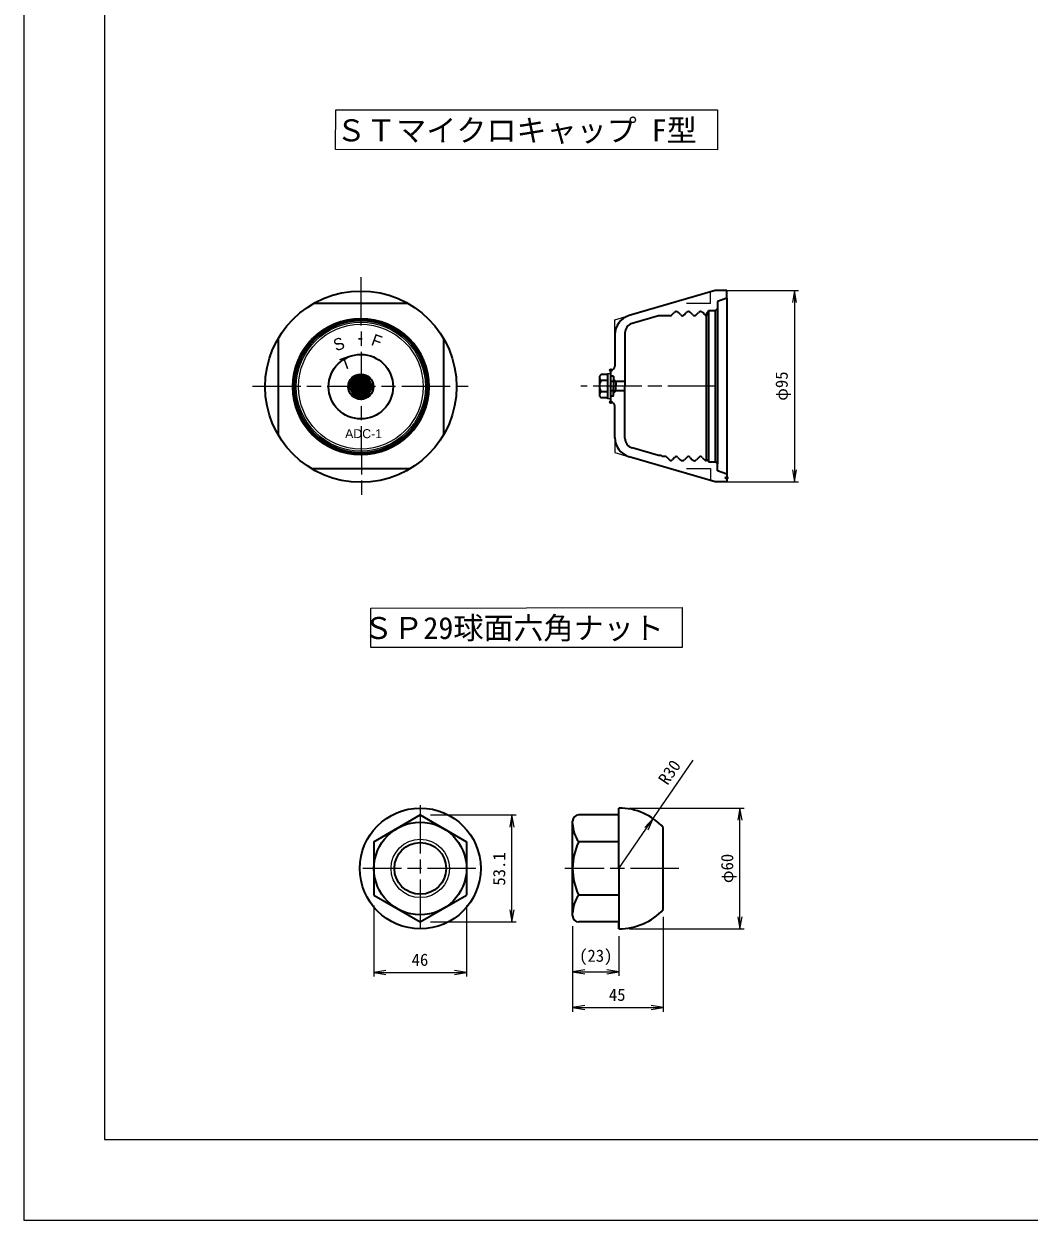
# Model space of a CAD drawing. Units: millimetres at full size, sheet at 1:2. Extents: x 5095 to 6775, y -2577 to -1389.
# Drawn here: x 5095 to 5594, y -2577 to -1983 of the extents above; entities that cross this region are included whole.
import ezdxf
from ezdxf.enums import TextEntityAlignment as Align

# ---------------------------------------------------------------- set-up
doc = ezdxf.new("R2010")
doc.units = ezdxf.units.MM
doc.header["$LTSCALE"] = 2
doc.header["$PDMODE"] = 32
doc.header["$PDSIZE"] = 1
for name, pattern in [('CHAIN', [18.5, 12, -1.5, 3.5, -1.5]), ('CHAIN_DOUBLE_DASH', [23.5, 12, -1.5, 3.5, -1.5, 3.5, -1.5]), ('DASHED_SPACED', [12, 6, -6])]:
    doc.linetypes.add(name, pattern=pattern)
for name, color, linetype, lineweight in [('1外形線', 7, 'Continuous', 35), ('2細い実線', 3, 'Continuous', 20), ('4中心線', 1, 'CHAIN', 15), ('5想像線', 6, 'CHAIN_DOUBLE_DASH', 13), ('6寸法線', 4, 'Continuous', 13), ('_-0', 7, 'Continuous', 13), ('外形線', 7, 'Continuous', 35), ('枠', 7, 'Continuous', 13), ('隠れ線', 2, 'DASHED_SPACED', 13)]:
    doc.layers.add(name, color=color, linetype=linetype, lineweight=lineweight)
doc.layers.add('文字', color=7, linetype='Continuous')
doc.styles.add('ＭＳ ゴシック', font='')
doc.styles.add('ＭＳ Ｐゴシック', font='')
doc.styles.get('ＭＳ ゴシック').set_extended_font_data('MS Gothic')
doc.styles.get('ＭＳ Ｐゴシック').set_extended_font_data('MS PGothic')

# ---------------------------------------------------------------- blocks, each defined once
blk = doc.blocks.new('open_arrow')
at = {"color": 0, "linetype": 'Continuous', "lineweight": -2}
blk.add_lwpolyline([(7.5, 1.25), (0, 0), (7.5, -1.25)], dxfattribs=at)

msp = doc.modelspace()

# ---------------------------------------------------------------- hatches: boundary and pattern name
at = {"layer": '2細い実線'}
h = msp.add_hatch(dxfattribs=at)
h.set_pattern_fill('USER', color=254, style=0, pattern_type=2)
h.set_pattern_definition([(45, (5698.519, -2359.567), (-0.35355, 0.35355), [])])
h.paths.add_polyline_path([(5267.875, -2163.66), (5265.163, -2168.356, -0.26795), (5264.73, -2168.606), (5262.199, -2168.606), (5259.308, -2168.606, -0.26795), (5258.875, -2168.356), (5256.163, -2163.66, -0.27234), (5256.168, -2163.153), (5256.167, -2163.153), (5258.875, -2158.464, -0.26795), (5259.308, -2158.214), (5262.168, -2158.214), (5264.73, -2158.214, -0.26795), (5265.163, -2158.464), (5267.871, -2163.153), (5267.871, -2163.153, -0.27234)])

# ---------------------------------------------------------------- linework, layer by layer
at = {"layer": '1外形線'}
for p, q in [((5437.795, -2115.653), (5395.254, -2128.066)), ((5443.582, -2119.479), (5443.588, -2206.829)), ((5285.559, -2122.153), (5238.479, -2122.153)), ((5434.582, -2125.903), (5434.582, -2125.653)), ((5434.582, -2125.903), (5434.582, -2200.403)), ((5437.993, -2200.653), (5437.982, -2125.653)), ((5438.982, -2124.653), (5438.987, -2201.658)), ((5409.745, -2128.153), (5396.657, -2131.979)), ((5433.582, -2199.403), (5433.582, -2128.134)), ((5221.183, -2187.672), (5221.183, -2139.148)), ((5303.183, -2187.112), (5303.183, -2139.708)), ((5258.875, -2158.464), (5256.163, -2163.16)), ((5256.163, -2163.16), (5258.875, -2158.464)), ((5264.73, -2158.214), (5259.308, -2158.214)), ((5267.875, -2163.16), (5265.163, -2158.464)), ((5380.46, -2158.823), (5380.46, -2167.483)), ((5384.46, -2157.379), (5381.26, -2157.379)), ((5384.46, -2160.266), (5381.26, -2160.266)), ((5384.46, -2157.379), (5384.46, -2168.926)), ((5256.163, -2163.66), (5258.875, -2168.356)), ((5265.163, -2168.356), (5267.875, -2163.66)), ((5384.46, -2166.04), (5381.26, -2166.04)), ((5259.308, -2168.606), (5264.73, -2168.606)), ((5384.46, -2168.926), (5381.26, -2168.926)), ((5409.745, -2197.65), (5396.657, -2193.824)), ((5411.004, -2197.65), (5409.745, -2197.65)), ((5437.872, -2210.676), (5395.254, -2198.194)), ((5434.582, -2200.653), (5434.582, -2200.403)), ((5286.438, -2204.153), (5237.6, -2204.153)), ((5390.126, -2402.658), (5390.126, -2372.658)), ((5268.498, -2389.387), (5291.498, -2376.108)), ((5291.498, -2376.108), (5314.498, -2389.387)), ((5367.126, -2426.208), (5367.126, -2379.108)), ((5390.126, -2376.108), (5370.126, -2376.108)), ((5412.126, -2423.054), (5412.126, -2382.261)), ((5268.498, -2389.387), (5268.498, -2415.928)), ((5314.498, -2389.387), (5314.498, -2415.928)), ((5390.126, -2389.383), (5370.126, -2389.383)), ((5390.126, -2402.658), (5390.126, -2432.658)), ((5268.498, -2415.928), (5291.498, -2429.208)), ((5291.498, -2429.208), (5314.498, -2415.928)), ((5390.126, -2415.933), (5370.126, -2415.933)), ((5390.126, -2429.208), (5370.126, -2429.208)), ((5390.126, -2432.658), (5390.126, -2429.208))]:
    msp.add_line(p, q, dxfattribs=at)
for centre, radius in [((5262.019, -2163.41), 47.5), ((5262.019, -2163.41), 33), ((5262.019, -2163.41), 16), ((5262.019, -2163.41), 6.25), ((5291.498, -2402.658), 30), ((5291.498, -2402.658), 22.993), ((5291.498, -2402.658), 12.85)]:
    msp.add_circle(centre, radius, dxfattribs=at)
for centre, radius, start, end in [((5398.06, -2137.665), 10, 106.29556, 180.00002), ((5259.308, -2158.714), 0.5, 90, 150), ((5264.73, -2158.714), 0.5, 30, 90), ((5382.162, -2158.823), 1.702, 122.00463, 237.99542), ((5386.069, -2163.153), 5.608, 149.02091, 210.97913), ((5256.596, -2163.41), 0.5, 150, 210), ((5267.442, -2163.41), 0.5, 330, 30), ((5382.162, -2167.483), 1.702, 122.00463, 237.99542), ((5259.308, -2168.106), 0.5, 210, 270), ((5264.73, -2168.106), 0.5, 270, 330), ((5398.06, -2188.596), 10, 180.00002, 253.70448), ((5390.126, -2402.658), 30, 42.83343, 90), ((5370.126, -2379.108), 3, 90, 180), ((5382.126, -2380.383), 15, 180, 216.8699), ((5397.997, -2402.658), 30.871, 154.53143, 180), ((5397.997, -2402.658), 30.871, 180, 205.46857), ((5382.126, -2424.933), 15, 143.1301, 180), ((5390.126, -2402.658), 30, 270, 317.16657), ((5370.126, -2426.208), 3, 180, 270)]:
    msp.add_arc(centre, radius, start, end, dxfattribs=at)
at = {"layer": '2細い実線', "color": 9}
for radius in [33.986, 33.557, 33.237, 32.687, 32.03, 30.973]:
    msp.add_circle((5262.019, -2163.41), radius, dxfattribs=at)
at = {"layer": '2細い実線'}
msp.add_circle((5291.498, -2402.658), 14.5, dxfattribs=at)
at = {"layer": '4中心線'}
for p, q in [((5262.019, -2109.057), (5262.346, -2217.101)), ((5208.29, -2163.153), (5315.198, -2163.153)), ((5438.394, -2163.153), (5371.25, -2163.153)), ((5291.498, -2371.201), (5291.498, -2434.516)), ((5319.131, -2402.658), (5263.03, -2402.658)), ((5419.803, -2402.658), (5363.274, -2402.658))]:
    msp.add_line(p, q, dxfattribs=at)
at = {"layer": '5想像線'}
for p, q in [((5388.06, -2130.17), (5395.254, -2128.066)), ((5388.06, -2137.71), (5388.06, -2130.17)), ((5388.06, -2188.596), (5388.06, -2196.091)), ((5388.06, -2196.091), (5395.254, -2198.194))]:
    msp.add_line(p, q, dxfattribs=at)
at = {"layer": '6寸法線'}
for p, q in [((5442.875, -2115.63), (5479.242, -2115.63)), ((5477.242, -2115.63), (5477.242, -2210.63)), ((5442.875, -2210.63), (5479.242, -2210.63)), ((5390.126, -2402.658), (5427.025, -2348.95)), ((5395.206, -2372.658), (5452.19, -2372.658)), ((5450.19, -2432.658), (5450.19, -2372.658)), ((5296.578, -2376.108), (5339.032, -2376.108)), ((5337.032, -2429.208), (5337.032, -2376.108)), ((5268.498, -2421.008), (5268.498, -2456.384)), ((5314.498, -2421.008), (5314.498, -2456.384)), ((5296.578, -2429.208), (5339.032, -2429.208)), ((5412.126, -2426.634), (5412.126, -2473.78)), ((5367.126, -2431.288), (5367.126, -2473.78)), ((5367.126, -2431.288), (5367.126, -2456.05)), ((5395.206, -2432.658), (5452.19, -2432.658)), ((5390.126, -2436.238), (5390.126, -2456.05)), ((5268.498, -2454.384), (5314.498, -2454.384)), ((5367.126, -2454.05), (5390.126, -2454.05)), ((5367.126, -2471.78), (5412.126, -2471.78))]:
    msp.add_line(p, q, dxfattribs=at)
at = {"layer": '_-0'}
for p, q in [((5384.46, -2169.403), (5384.46, -2156.903)), ((5384.46, -2156.903), (5386.06, -2156.903)), ((5386.06, -2156.903), (5386.06, -2169.403)), ((5386.06, -2169.403), (5384.46, -2169.403))]:
    msp.add_line(p, q, dxfattribs=at)
at = {"layer": '外形線'}
for p, q in [((5443.582, -2115.653), (5437.795, -2115.653)), ((5443.582, -2119.479), (5438.982, -2121.153)), ((5443.582, -2119.479), (5443.582, -2115.653)), ((5434.582, -2125.903), (5433.582, -2126.903)), ((5434.582, -2125.653), (5437.982, -2125.653)), ((5438.982, -2124.653), (5437.982, -2125.653)), ((5438.982, -2121.153), (5438.982, -2124.653)), ((5415.582, -2128.153), (5409.745, -2128.153)), ((5416.398, -2127.74), (5417.518, -2126.604)), ((5420.774, -2127.73), (5419.663, -2126.604)), ((5422.407, -2127.73), (5423.528, -2126.595)), ((5426.784, -2127.721), (5425.672, -2126.595)), ((5428.416, -2127.721), (5429.537, -2126.586)), ((5432.793, -2127.712), (5431.682, -2126.585)), ((5433.582, -2126.903), (5433.582, -2128.134)), ((5388.06, -2137.71), (5388.06, -2153.153)), ((5393.06, -2136.778), (5393.06, -2163.153)), ((5386.06, -2171.153), (5386.06, -2155.153)), ((5387.46, -2158.153), (5386.06, -2158.153)), ((5393.06, -2160.766), (5386.06, -2160.766)), ((5387.46, -2158.153), (5387.46, -2163.153)), ((5388.574, -2160.766), (5387.46, -2159.653)), ((5388.574, -2160.766), (5388.574, -2163.153)), ((5393.06, -2165.54), (5386.06, -2165.54)), ((5387.46, -2168.153), (5387.46, -2163.153)), ((5388.574, -2165.54), (5387.46, -2166.653)), ((5388.574, -2165.54), (5388.574, -2163.153)), ((5393.06, -2189.024), (5393.06, -2163.153)), ((5387.46, -2168.153), (5386.06, -2168.153)), ((5388.06, -2188.596), (5388.06, -2173.153)), ((5411.582, -2198.153), (5411.004, -2197.65)), ((5413.582, -2198.153), (5411.582, -2198.153)), ((5413.618, -2198.153), (5415.582, -2200.144)), ((5417.765, -2198.566), (5416.654, -2199.692)), ((5419.398, -2198.566), (5420.518, -2199.702)), ((5423.774, -2198.575), (5422.663, -2199.702)), ((5425.407, -2198.575), (5426.528, -2199.711)), ((5429.784, -2198.585), (5428.672, -2199.711)), ((5431.416, -2198.585), (5432.537, -2199.72)), ((5433.582, -2199.403), (5433.582, -2200.171)), ((5434.582, -2200.403), (5433.582, -2199.403)), ((5434.582, -2200.653), (5437.982, -2200.653)), ((5438.982, -2201.653), (5437.982, -2200.653)), ((5438.987, -2201.647), (5437.987, -2200.647)), ((5438.987, -2205.147), (5438.987, -2201.647)), ((5443.582, -2206.827), (5438.982, -2205.153)), ((5443.588, -2206.82), (5438.987, -2205.147)), ((5443.588, -2206.82), (5443.588, -2210.646)), ((5443.588, -2210.646), (5437.802, -2210.647)), ((5443.56, -2210.676), (5437.872, -2210.676))]:
    msp.add_line(p, q, dxfattribs=at)
for centre, radius, start, end in [((5418.591, -2127.653), 1.5, 44.3639, 135.63615), ((5424.6, -2127.644), 1.5, 44.3639, 135.63615), ((5430.609, -2127.634), 1.5, 44.3639, 135.63615), ((5398.06, -2136.778), 5, 106.29556, 180.00002), ((5415.582, -2127.162), 1, 270.00002, 324.72163), ((5421.591, -2127.153), 1, 215.27842, 324.72163), ((5427.6, -2127.144), 1, 215.27842, 324.72163), ((5433.609, -2127.134), 1, 215.27842, 268.422), ((5386.06, -2153.153), 2, 270.00002, 0.00002), ((5386.06, -2173.153), 2, 0.00002, 90.00002), ((5398.06, -2189.024), 5, 180.00002, 253.70448), ((5415.582, -2198.644), 1.5, 270.00002, 315.63615), ((5418.582, -2199.144), 1, 35.27842, 144.72163), ((5421.591, -2198.653), 1.5, 224.3639, 315.63615), ((5424.591, -2199.153), 1, 35.27842, 144.72163), ((5427.6, -2198.662), 1.5, 224.3639, 315.63615), ((5430.6, -2199.162), 1, 35.27842, 144.72163), ((5433.609, -2198.672), 1.5, 224.3639, 268.94808)]:
    msp.add_arc(centre, radius, start, end, dxfattribs=at)
for p in [(5386.06, -2155.153), (5386.06, -2171.153), (5443.56, -2208.676)]:
    msp.add_point(p, dxfattribs=at)
at = {"layer": '枠'}
for p, q in [((5094.809, -1389.271), (5094.809, -2577.271)), ((5134.809, -1429.271), (5134.809, -2537.271)), ((5134.809, -2537.271), (6734.809, -2537.271)), ((5094.809, -2577.271), (6774.809, -2577.271))]:
    msp.add_line(p, q, dxfattribs=at)
for points in [[(5249.548, -2025.935), (5439.009, -2025.935), (5439.009, -2045.741), (5249.429, -2045.581)], [(5267.027, -2273.324), (5421.482, -2273.074), (5421.482, -2292.881), (5267.027, -2292.881)]]:
    msp.add_lwpolyline(points, close=True, dxfattribs=at)
at = {"layer": '隠れ線'}
for p, q in [((5435.582, -2122.176), (5435.582, -2116.3)), ((5435.582, -2122.176), (5415.439, -2122.176)), ((5435.581, -2204.153), (5415.601, -2204.153)), ((5435.581, -2204.153), (5435.582, -2210.006)), ((5435.587, -2204.123), (5435.588, -2210))]:
    msp.add_line(p, q, dxfattribs=at)

# ---------------------------------------------------------------- block references
at = {"layer": '6寸法線', "xscale": 0.8, "yscale": 0.8}
for p, rotation in [((5477.242, -2115.63), 270), ((5477.242, -2210.63), 90), ((5450.19, -2372.658), 270), ((5337.032, -2376.108), 270), ((5407.114, -2377.931), 235.5), ((5337.032, -2429.208), 90), ((5450.19, -2432.658), 90), ((5390.126, -2454.05), 180), ((5314.498, -2454.384), 180), ((5412.126, -2471.78), 180)]:
    msp.add_blockref('open_arrow', p, dxfattribs=dict(at, rotation=rotation))
for p in [(5367.126, -2454.05), (5268.498, -2454.384), (5367.126, -2471.78)]:
    msp.add_blockref('open_arrow', p, dxfattribs=at)

# ---------------------------------------------------------------- texts
at = {"layer": '6寸法線', "style": 'ＭＳ ゴシック'}
for s, rotation, p in [('φ95', 90, (5470.842, -2163.13)), ('R30', 55.51, (5415.192, -2354.871)), ('53.1', 90, (5330.632, -2402.929)), ('φ60', 90, (5443.79, -2402.658))]:
    msp.add_text(s, height=6.076, rotation=rotation, dxfattribs=at).set_placement(p, align=Align.MIDDLE_CENTER)
for s, p in [('46', (5291.359, -2447.984)), ('(23)', (5378.626, -2445.974)), ('45', (5389.236, -2465.38))]:
    msp.add_text(s, height=6.076, dxfattribs=at).set_placement(p, align=Align.MIDDLE_CENTER)
at = {"layer": '文字', "style": 'ＭＳ ゴシック'}
msp.add_text('ＳＰ29球面六角ナット', height=10.94, dxfattribs=at).set_placement((5412.386, -2283.257), align=Align.MIDDLE_RIGHT)
at = {"layer": '枠', "style": 'ＭＳ ゴシック'}
msp.add_text('ＳＴマイクロキャップ F型', height=10.94, dxfattribs=at).set_placement((5428.749, -2036.117), align=Align.MIDDLE_RIGHT)
at = {"layer": '枠', "style": 'ＭＳ Ｐゴシック'}
msp.add_text('F', height=5.938, rotation=340, dxfattribs=at).set_placement((5268.746, -2137.048), align=Align.TOP_LEFT)
msp.add_text('S', height=5.938, rotation=20, dxfattribs=at).set_placement((5250.292, -2147.591), align=Align.BOTTOM_LEFT)
at = {"layer": '枠', "style": 'ＭＳ Ｐゴシック', "width": 1.05}
for s, height, p in [('-', 5.938, (5260.334, -2136.005)), ('ADC-1', 4.454, (5254.207, -2184.52))]:
    msp.add_text(s, height=height, dxfattribs=at).set_placement(p, align=Align.TOP_LEFT)
msp.add_text('T', height=5.938, rotation=20, dxfattribs=at).set_placement((5253.74, -2157.063), align=Align.BOTTOM_LEFT)

doc.saveas('drawing.dxf')
